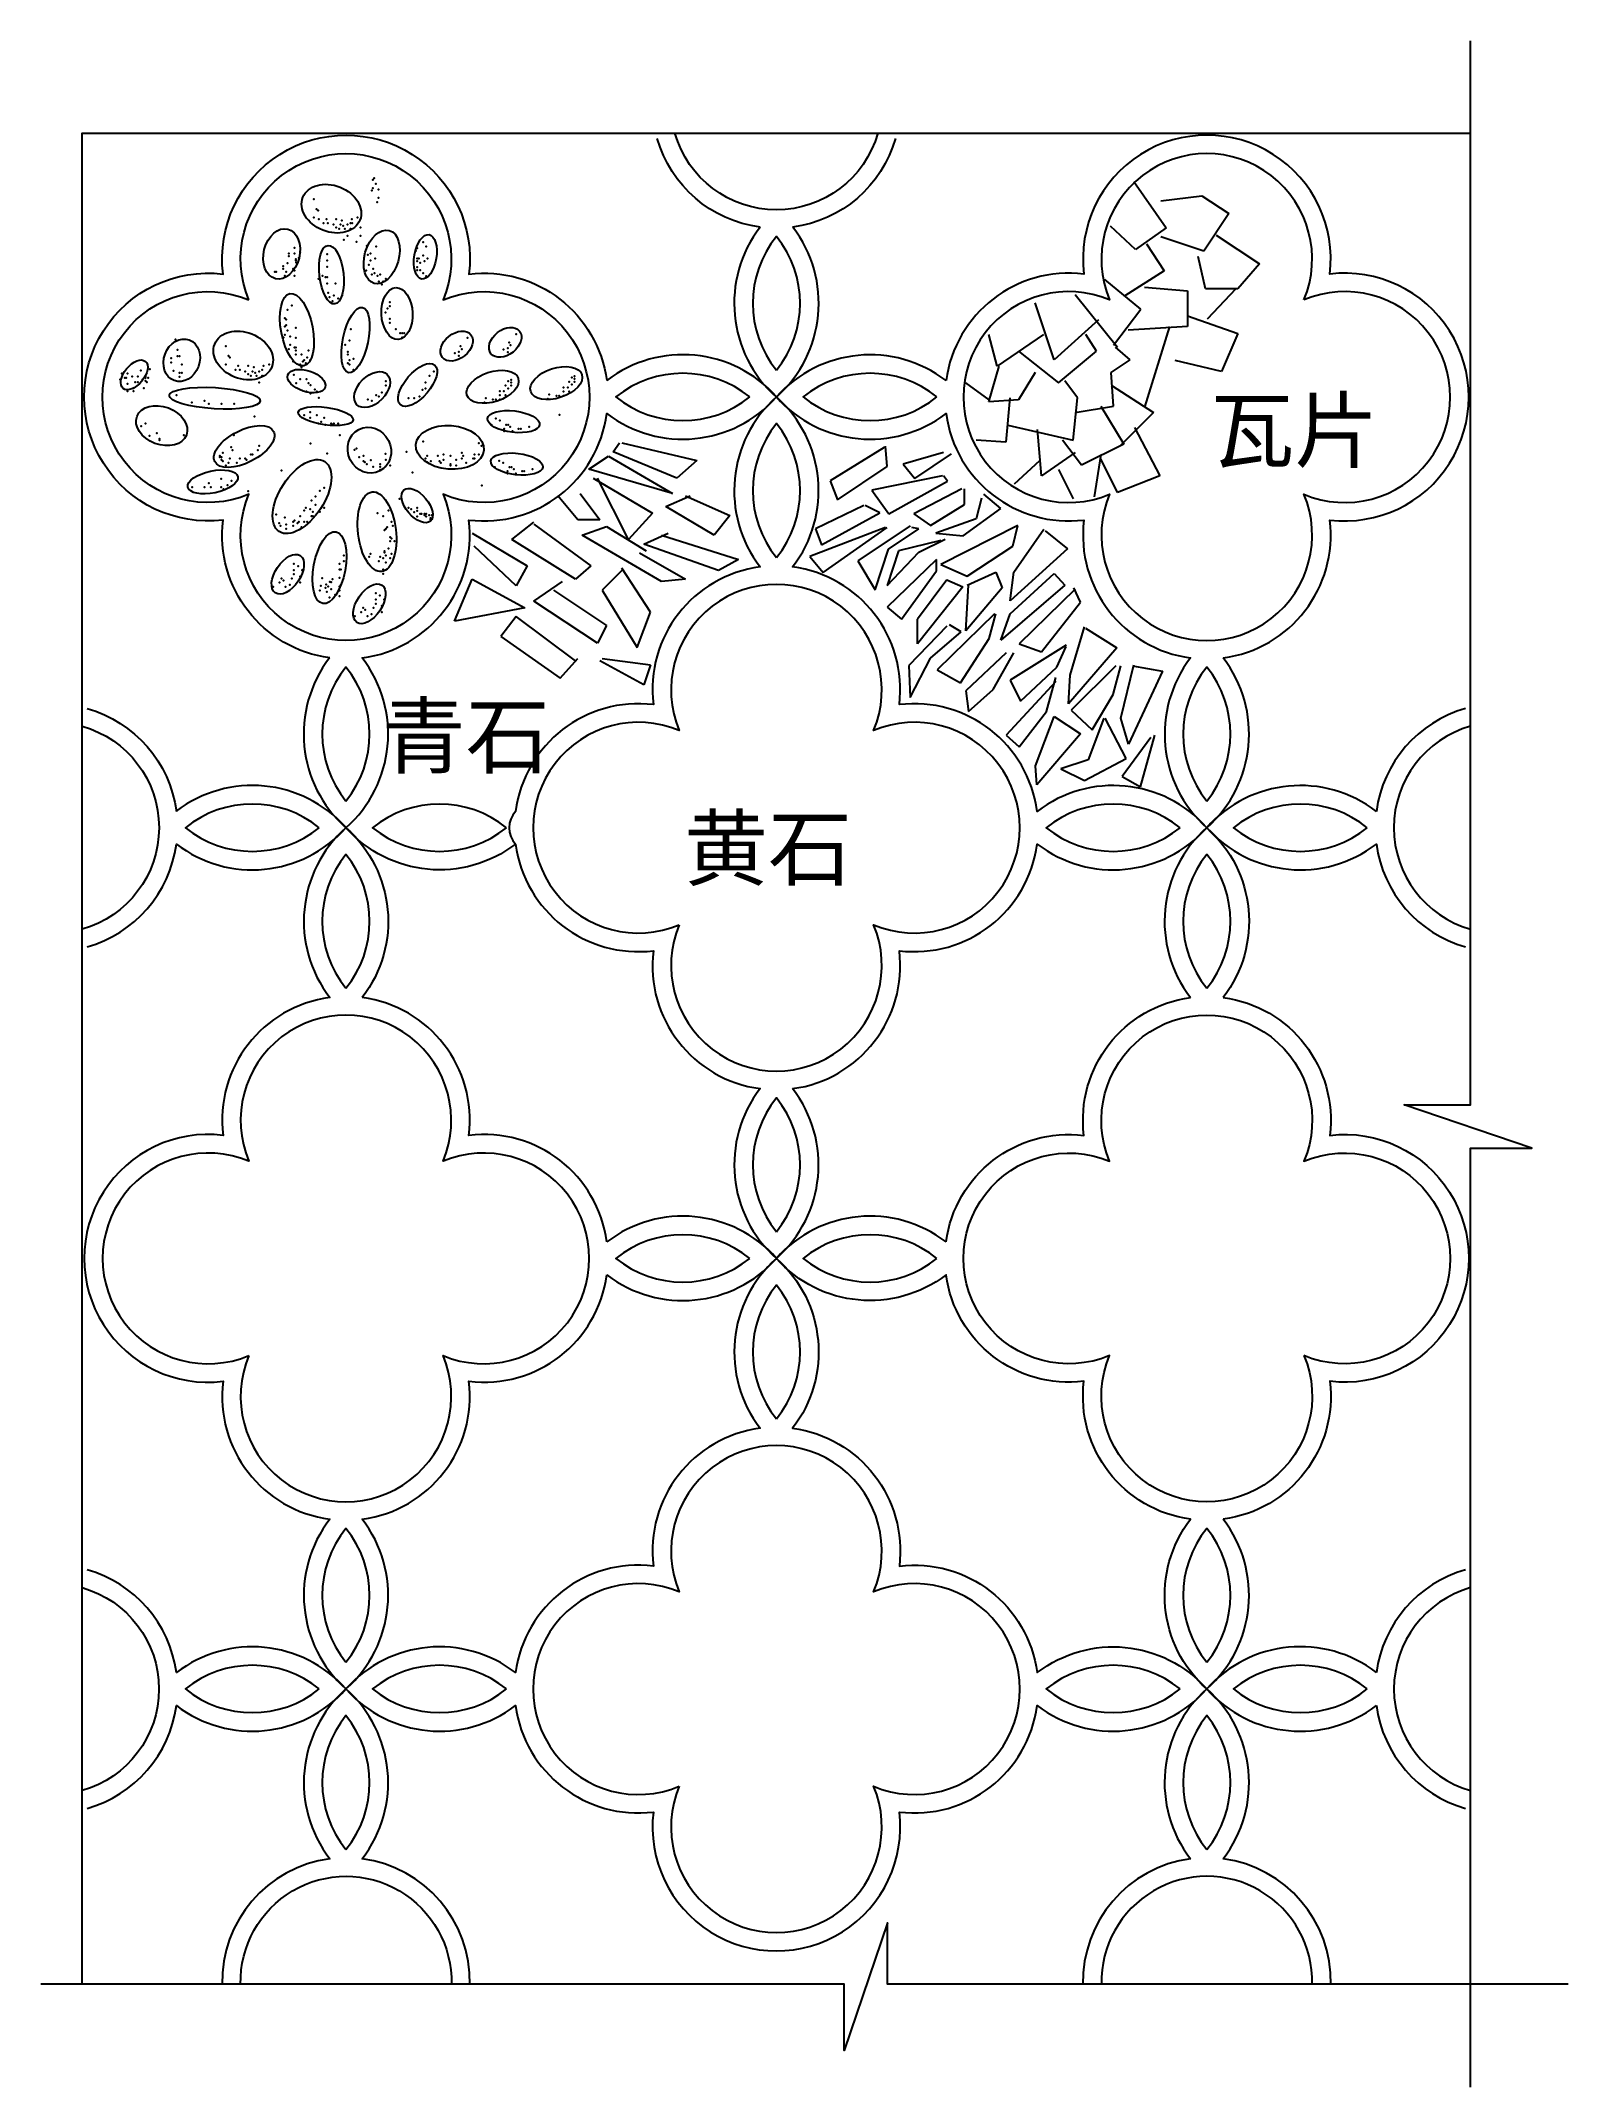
# Model space of a CAD drawing. Extents: x 1250 to 2240, y 3394 to 4721.
import ezdxf

# ---------------------------------------------------------------- set-up
doc = ezdxf.new("R2010")
doc.units = 0
doc.header["$LTSCALE"] = 10
doc.header["$MEASUREMENT"] = 0
for name, color, linetype in [('3', 3, 'CONTINUOUS'), ('4', 4, 'CONTINUOUS'), ('7', 7, 'CONTINUOUS'), ('BH', 3, 'CONTINUOUS'), ('TEXT', 3, 'CONTINUOUS')]:
    doc.layers.add(name, color=color, linetype=linetype)
doc.styles.add('HZ', font='')
doc.styles.get('HZ').set_extended_font_data('仿宋_GB2312')

msp = doc.modelspace()

# ---------------------------------------------------------------- linework, layer by layer
at = {"layer": '3'}
for points in [[(2176.8, 3394.4), (2176.8, 4003.2), (2216.4, 4003.2), (2133.7, 4031.3), (2176.8, 4031.3), (2176.8, 4721.2)], [(2240, 3461.1), (1798.7, 3461.1), (1798.7, 3500.8), (1770.6, 3418.1), (1770.6, 3461.1), (1249.6, 3461.1)], [(2240, 3461.1), (1798.7, 3461.1), (1798.7, 3500.8), (1770.6, 3418.1), (1770.6, 3461.1), (1249.6, 3461.1)], [(2240, 3461.1), (1798.7, 3461.1), (1798.7, 3500.8), (1770.6, 3418.1), (1770.6, 3461.1), (1249.6, 3461.1)]]:
    msp.add_lwpolyline(points, dxfattribs=at)
at = {"layer": '4'}
msp.add_lwpolyline([(1276.4, 3461.1), (1276.4, 4661.3), (2176.8, 4661.3)], dxfattribs=at)
at = {"layer": '7'}
for points in [[(1436.9, 4321.1, -0.411199), (1367.7, 4410.5, -1.129412), (1367.7, 4570, -1.129412), (1527.2, 4570, -0.410919), (1616.6, 4500.9)], [(1716, 4600.4, -0.298856), (1649.3, 4658)], [(1792.3, 4661.3, -0.754956), (1660.8, 4661.3, -0.754956)], [(1803.8, 4658, -0.298856), (1737.1, 4600.4, -0.298856)], [(2016.3, 4321.1, 0.411199), (2085.5, 4410.5, 1.129412), (2085.5, 4570, 1.129412), (1926, 4570, 0.410919), (1836.6, 4500.9)], [(1836.6, 4500.9, 0.393765), (1726.6, 4490.3, 0.393765), (1836.6, 4479.6, 0.410919), (1926, 4410.5, 0.411199), (1995.2, 4321.1, 0.39421), (2005.7, 4211, 0.393765), (1895.7, 4221.6, 0.410919), (1806.3, 4290.8, 0.411199), (1737.1, 4380.1, 0.39421), (1726.6, 4490.3)], [(1279.6, 4288.3, -0.299048), (1337.4, 4221.6, -0.299048)], [(2173.5, 4288.3, 0.299048), (2115.7, 4221.6, 0.299048)], [(1276.4, 4276.8, -0.75626), (1276.4, 4145.2, -0.75626)], [(2176.8, 4276.8, 0.75626), (2176.8, 4145.2, 0.75626)], [(2115.7, 4221.6, 0.393765), (2005.7, 4211, 0.393765), (2115.7, 4200.4, 0.299048), (2173.5, 4133.7)], [(1447.4, 4211, 0.39421), (1436.9, 4100.9, 0.411199), (1367.7, 4011.5, 1.129412), (1367.7, 3852, 0.411199), (1436.9, 3762.6, 0.39421), (1447.4, 3652.5, 0.393765), (1337.4, 3663.1, 0.299048), (1279.6, 3729.8)], [(1279.6, 4133.7, 0.299048), (1337.4, 4200.4, 0.393765), (1447.4, 4211, -0.39421), (1458, 4100.9)], [(1737.1, 4041.8, 0.411199), (1806.3, 4131.2, 0.410919), (1895.7, 4200.4, 0.393765), (2005.7, 4211, -0.39421), (2016.3, 4100.9)], [(1557.4, 4200.4, 0.410919), (1646.8, 4131.2, 0.411199), (1716, 4041.8, 0.39421), (1726.6, 3931.7, 0.39421), (1737.1, 4041.8)], [(1616.6, 3942.4, 0.410919), (1527.2, 4011.5, 0.411199), (1458, 4100.9)], [(1836.6, 3942.4, -0.410919), (1926, 4011.5, -0.411199), (1995.2, 4100.9)], [(2016.3, 4100.9, -0.411199), (2085.5, 4011.5, -1.129412), (2085.5, 3852, -0.411199), (2016.3, 3762.6, -0.411199)], [(1527.7, 3460.9, 0.382633), (1458, 3542.4, 0.39421), (1447.4, 3652.5, 0.393765), (1557.4, 3641.8, 0.410919), (1646.8, 3572.7, 1.129412), (1806.3, 3572.7, 0.410919), (1895.7, 3641.8, 0.393765), (2005.7, 3652.5, -0.39421), (1995.2, 3762.6, -0.411199), (1926, 3852, -0.410919), (1836.6, 3921.1, -0.393765), (1726.6, 3931.7, -0.39421), (1737.1, 3821.6, -0.411199), (1806.3, 3732.2, -0.410919), (1895.7, 3663.1, -0.393765), (2005.7, 3652.5, 0.39421), (2016.3, 3762.6)], [(2173.5, 3729.8, 0.299048), (2115.7, 3663.1, 0.299048)], [(1276.4, 3718.2, -0.75626), (1276.4, 3586.7, -0.75626)], [(2176.8, 3718.2, 0.75626), (2176.8, 3586.7, 0.75626)], [(1279.6, 3575.1, 0.299048), (1337.4, 3641.8, 0.393765), (1447.4, 3652.5, 0.39421), (1436.9, 3542.4, 0.382633), (1367.1, 3460.9)], [(2115.7, 3641.8, 0.299048), (2173.5, 3575.1)], [(1379.1, 3461.1, -1.02295), (1515.8, 3461.1, -1.02295)], [(1995.2, 3542.4, 0.382633), (1925.4, 3460.9)], [(2074.1, 3461.1, 1.02295), (1937.4, 3461.1, 1.02295)], [(2086.1, 3460.9, 0.382633), (2016.3, 3542.4, 0.382633)]]:
    msp.add_lwpolyline(points, format="xyb", dxfattribs=at)
for points in [[(1384.4, 4553.3, -1.504775), (1510.4, 4553.3, -1.504775), (1510.4, 4427.2, -1.504775), (1384.4, 4427.2, -1.504775)], [(2068.7, 4553.3, 1.504775), (1942.7, 4553.3, 1.504775), (1942.7, 4427.2, 1.504775), (2068.7, 4427.2, 1.504775)], [(1726.6, 4507.6, 0.353612), (1726.6, 4594.4, 0.353612)], [(1709.3, 4490.3, 0.353612), (1622.5, 4490.3, 0.353612)], [(1830.7, 4490.3, 0.353612), (1743.9, 4490.3, 0.353612)], [(1557.4, 4200.4, -0.393765), (1447.4, 4211, 0.39421), (1458, 4321.1, 0.411199), (1527.2, 4410.5, 0.410919), (1616.6, 4479.6, 0.393765), (1726.6, 4490.3, 0.39421), (1716, 4380.1, 0.411199), (1646.8, 4290.8, 0.410919), (1557.4, 4221.6, 0.393765)], [(1726.6, 4386.1, 0.353612), (1726.6, 4473, 0.353612)], [(1663.6, 4148, 1.504775), (1789.6, 4148, 1.504775), (1789.6, 4274, 1.504775), (1663.6, 4274, 1.504775)], [(1447.4, 4228.3, 0.353612), (1447.4, 4315.1, 0.353612)], [(2005.7, 4228.3, 0.353612), (2005.7, 4315.1, 0.353612)], [(1430.1, 4211, 0.353612), (1343.3, 4211, 0.353612)], [(1551.5, 4211, 0.353612), (1464.7, 4211, 0.353612)], [(1988.4, 4211, 0.353612), (1901.6, 4211, 0.353612)], [(2109.8, 4211, 0.353612), (2023, 4211, 0.353612)], [(1447.4, 4106.9, 0.353612), (1447.4, 4193.7, 0.353612)], [(2005.7, 4106.9, 0.353612), (2005.7, 4193.7, 0.353612)], [(1384.4, 3868.7, 1.504775), (1510.4, 3868.7, 1.504775), (1510.4, 3994.7, 1.504775), (1384.4, 3994.7, 1.504775)], [(2068.7, 3868.7, -1.504775), (1942.7, 3868.7, -1.504775), (1942.7, 3994.7, -1.504775), (2068.7, 3994.7, -1.504775)], [(1726.6, 3949, 0.353612), (1726.6, 4035.8, 0.353612)], [(1709.3, 3931.7, 0.353612), (1622.5, 3931.7, 0.353612)], [(1830.7, 3931.7, 0.353612), (1743.9, 3931.7, 0.353612)], [(1616.6, 3921.1, 0.393765), (1726.6, 3931.7, 0.39421), (1716, 3821.6, 0.411199), (1646.8, 3732.2, 0.410919), (1557.4, 3663.1, 0.393765), (1447.4, 3652.5, 0.39421), (1458, 3762.6, 0.411199), (1527.2, 3852, 0.410919)], [(1726.6, 3827.6, 0.353612), (1726.6, 3914.4, 0.353612)], [(1663.6, 3589.4, 1.504775), (1789.6, 3589.4, 1.504775), (1789.6, 3715.5, 1.504775), (1663.6, 3715.5, 1.504775)], [(1447.4, 3669.8, 0.353612), (1447.4, 3756.6, 0.353612)], [(2005.7, 3669.8, 0.353612), (2005.7, 3756.6, 0.353612)], [(1430.1, 3652.5, 0.353612), (1343.3, 3652.5, 0.353612)], [(1551.5, 3652.5, 0.353612), (1464.7, 3652.5, 0.353612)], [(1988.4, 3652.5, 0.353612), (1901.6, 3652.5, 0.353612)], [(2109.8, 3652.5, 0.353612), (2023, 3652.5, 0.353612)], [(1447.4, 3548.4, 0.353612), (1447.4, 3635.2, 0.353612)], [(2005.7, 3548.4, 0.353612), (2005.7, 3635.2, 0.353612)]]:
    msp.add_lwpolyline(points, format="xyb", close=True, dxfattribs=at)
for centre, start, end in [((1780.3, 4551), 142.4443, 228.5038), ((1672.9, 4551), 311.4962, 37.5557), ((1665.9, 4436.6), 41.4962, 127.4674), ((1501.1, 4271.7), 142.4443, 228.5038), ((1952, 4271.7), 311.4962, 37.5557), ((1386.7, 4157.3), 41.4962, 127.4674), ((2059.4, 4150.3), 131.4962, 217.5557), ((1665.9, 3878), 41.4962, 127.4674), ((1787.3, 3878), 52.5326, 138.5038), ((2066.4, 3598.8), 52.5326, 138.5038), ((2059.4, 3591.8), 131.4962, 217.5557), ((2066.4, 3706.2), 221.4962, 307.4674), ((1952, 3591.8), 322.4443, 48.5038)]:
    msp.add_arc(centre, 81.1, start, end, dxfattribs=at)
at = {"layer": 'BH'}
for p, q in [((1958.3, 4630.1), (1979.3, 4599.9)), ((1975.8, 4617.4), (2002.5, 4620.8)), ((2002.5, 4620.8), (2020, 4609.2)), ((2020, 4609.2), (2003.7, 4584.8)), ((1959.5, 4586), (1943.2, 4601.1)), ((1979.3, 4599.9), (1959.5, 4586)), ((2003.7, 4584.8), (1975.8, 4594.1)), ((2011.8, 4595.3), (2039.8, 4576.7)), ((1966.5, 4589.5), (1978.1, 4572)), ((2004.9, 4560.4), (2000.2, 4581.3)), ((1962.9, 4547.2), (1939.6, 4566.4)), ((1978.1, 4572), (1952.5, 4555.8)), ((2039.8, 4576.7), (2025.8, 4560.4)), ((1906.7, 4514.4), (1894.4, 4551.3)), ((1920.4, 4556.8), (1947.8, 4522.6)), ((1965.3, 4561.6), (1993.2, 4559.2)), ((1993.2, 4559.2), (1993.2, 4536)), ((2025.8, 4560.4), (2004.9, 4560.4)), ((2024.6, 4560.4), (2006, 4540.7)), ((1935.5, 4540.4), (1906.7, 4514.4)), ((1945.1, 4524), (1962.9, 4547.2)), ((1993.2, 4543), (2025.8, 4531.4)), ((1869.8, 4510.3), (1864.3, 4530.8)), ((1899.9, 4530.8), (1869.8, 4510.3)), ((1934.1, 4519.9), (1927.3, 4530.8)), ((1993.2, 4536), (1954.8, 4533.7)), ((1981.6, 4536), (1965.3, 4483.7)), ((2025.8, 4531.4), (2015.3, 4506.9)), ((1883.5, 4519.9), (1909.5, 4499.4)), ((1909.5, 4499.4), (1934.1, 4519.9)), ((1943.7, 4506.2), (1956, 4514.4)), ((1956, 4514.4), (1946.4, 4522.6)), ((2015.3, 4506.9), (1985.1, 4513.9)), ((1849.2, 4499.4), (1864.3, 4488.4)), ((1864.3, 4487.1), (1871.1, 4510.3)), ((1894.4, 4506.2), (1883.5, 4488.4)), ((1921.8, 4489.8), (1913.6, 4500.7)), ((1945.1, 4484.3), (1943.7, 4506.2)), ((1943.7, 4498), (1971.1, 4480.2)), ((1883.5, 4488.4), (1864.3, 4487.1)), ((1878, 4489.8), (1875.3, 4461.1)), ((1919.1, 4462.4), (1921.8, 4489.8)), ((1876.6, 4472), (1919.1, 4462.4)), ((1920.4, 4480.2), (1945.1, 4484.3)), ((1936.9, 4484.3), (1951.9, 4459.7)), ((1971.1, 4480.2), (1949.2, 4458.3)), ((1620.6, 4454.8), (1624.9, 4460.5)), ((1626.3, 4460.5), (1674.9, 4449.1)), ((1798.3, 4445.3), (1797.3, 4458.5)), ((1875.3, 4461.1), (1856.1, 4462.4)), ((1898.5, 4439.2), (1895.8, 4469.3)), ((1924.5, 4446), (1912.2, 4462.4)), ((1951.9, 4459.7), (1924.5, 4446)), ((1958.8, 4470.6), (1975.2, 4439.2)), ((1604.9, 4443.4), (1617.7, 4452)), ((1617.7, 4452), (1659.2, 4427.7)), ((1662, 4437.7), (1620.6, 4454.8)), ((1674.9, 4449.1), (1662, 4437.7)), ((1796.4, 4457.6), (1761.5, 4435.9)), ((1766.2, 4423.6), (1798.3, 4445.3)), ((1835, 4454.3), (1808.8, 4446.7)), ((1808.8, 4446.7), (1816.4, 4437.4)), ((1816.4, 4437.4), (1840.1, 4453.4)), ((1897.2, 4448.8), (1880.7, 4433.7)), ((1920.4, 4454.2), (1898.5, 4439.2)), ((1936.9, 4452.9), (1932.7, 4425.5)), ((1947.8, 4428.3), (1936.9, 4450.1)), ((1659.2, 4427.7), (1604.9, 4443.4)), ((1607.7, 4437.7), (1646.3, 4414.9)), ((1630.6, 4397.8), (1610.6, 4437.7)), ((1761.5, 4435.9), (1766.2, 4423.6)), ((1834.2, 4439.1), (1788.5, 4429.8)), ((1799.5, 4414.6), (1837.5, 4435.7)), ((1837.5, 4435.7), (1835, 4439.1)), ((1909.5, 4443.3), (1919.1, 4424.2)), ((1975.2, 4439.2), (1947.8, 4428.3)), ((1597.7, 4410.6), (1584.9, 4426.3)), ((1599.2, 4427.7), (1612, 4410.6)), ((1654.9, 4419.2), (1670.6, 4426.3)), ((1686.3, 4400.6), (1654.9, 4419.2)), ((1667.7, 4426.3), (1696.3, 4413.5)), ((1783.2, 4419.9), (1752, 4404.8)), ((1793.6, 4415.2), (1784.1, 4419.9)), ((1788.5, 4429.8), (1799.5, 4414.6)), ((1846.8, 4430.7), (1815.6, 4414.6)), ((1826.5, 4407), (1848.5, 4420.5)), ((1848.5, 4420.5), (1848.5, 4430.7)), ((1859.5, 4424.7), (1856.1, 4411.2)), ((1872.2, 4418), (1861.2, 4427.3)), ((1554.9, 4397.8), (1569.2, 4409.2)), ((1569.2, 4407.8), (1606.3, 4380.7)), ((1612, 4410.6), (1597.7, 4410.6)), ((1600.6, 4400.6), (1616.3, 4406.3)), ((1616.3, 4406.3), (1642, 4390.6)), ((1646.3, 4414.9), (1630.6, 4397.8)), ((1696.3, 4413.5), (1686.3, 4400.6)), ((1797.3, 4405.7), (1748.3, 4386.9)), ((1755.8, 4394.4), (1793.6, 4415.2)), ((1756.8, 4376.5), (1798.3, 4405.7)), ((1813.4, 4406.7), (1779.4, 4384.1)), ((1819, 4404.8), (1814.3, 4405.7)), ((1815.6, 4414.6), (1826.5, 4407)), ((1856.1, 4411.2), (1829.9, 4402)), ((1883.2, 4407), (1833.3, 4381.7)), ((1847.7, 4400.3), (1872.2, 4418)), ((1879.8, 4393.5), (1883.2, 4407)), ((1529.2, 4402), (1564.9, 4380.7)), ((1557.8, 4367.8), (1530.6, 4393.5)), ((1596.3, 4372.1), (1554.9, 4397.8)), ((1652, 4370.7), (1600.6, 4400.6)), ((1640.6, 4394.9), (1656.3, 4402)), ((1689.1, 4377.8), (1640.6, 4394.9)), ((1652, 4400.6), (1702, 4384.9)), ((1752, 4404.8), (1755.8, 4394.4)), ((1799.2, 4391.6), (1819, 4404.8)), ((1833.2, 4397.2), (1805.8, 4390.6)), ((1819, 4389.7), (1836, 4398.2)), ((1829.9, 4402), (1847.7, 4400.3)), ((1850.2, 4374.1), (1879.8, 4393.5)), ((1915.3, 4391.8), (1878.1, 4358.1)), ((1880.6, 4376.6), (1900.1, 4404.5)), ((1900.9, 4403.6), (1915.3, 4391.8)), ((1564.9, 4380.7), (1557.8, 4367.8)), ((1606.3, 4380.7), (1596.3, 4372.1)), ((1644.9, 4350.7), (1626.3, 4379.2)), ((1637.7, 4389.2), (1667.7, 4372.1)), ((1702, 4384.9), (1689.1, 4377.8)), ((1748.3, 4386.9), (1756.8, 4376.5)), ((1779.4, 4384.1), (1790.7, 4365.2)), ((1790.7, 4365.2), (1799.2, 4391.6)), ((1805.8, 4390.6), (1798.3, 4368)), ((1798.3, 4368), (1819, 4389.7)), ((1830.4, 4385), (1798.3, 4353.9)), ((1830.4, 4377.5), (1830.4, 4385)), ((1833.3, 4381.7), (1850.2, 4374.1)), ((1517.8, 4345), (1529.2, 4372.1)), ((1529.2, 4372.1), (1563.5, 4353.6)), ((1569.2, 4357.8), (1587.8, 4370.7)), ((1626.3, 4377.8), (1613.5, 4365)), ((1667.7, 4372.1), (1652, 4370.7)), ((1807.7, 4346.3), (1830.4, 4377.5)), ((1837, 4371.8), (1818.1, 4346.3)), ((1847.4, 4367.1), (1818.1, 4330.3)), ((1837, 4371.8), (1847.4, 4367.1)), ((1849.4, 4338.6), (1851.1, 4368.2)), ((1873, 4366.5), (1849.4, 4338.6)), ((1850.2, 4368.2), (1868.8, 4376.6)), ((1868.8, 4376.6), (1873, 4366.5)), ((1913.6, 4368.2), (1872.2, 4332.7)), ((1878.1, 4358.1), (1880.6, 4376.6)), ((1878.1, 4349.6), (1906.8, 4375.8)), ((1920.4, 4365.7), (1884, 4330.2)), ((1906.8, 4375.8), (1913.6, 4368.2)), ((1923.7, 4357.2), (1919.5, 4366.5)), ((1563.5, 4353.6), (1517.8, 4345)), ((1610.6, 4330.7), (1569.2, 4357.8)), ((1582, 4365), (1616.3, 4342.1)), ((1613.5, 4365), (1636.3, 4327.9)), ((1798.3, 4353.9), (1807.7, 4346.3)), ((1898.4, 4325.1), (1923.7, 4357.2)), ((1557.8, 4347.9), (1547.8, 4335)), ((1596.3, 4319.3), (1557.8, 4347.9)), ((1616.3, 4342.1), (1610.6, 4330.7)), ((1636.3, 4327.9), (1644.9, 4350.7)), ((1837, 4341.6), (1812.4, 4316.2)), ((1818.1, 4330.3), (1818.1, 4346.3)), ((1868, 4349.6), (1830.8, 4313.3)), ((1846.4, 4337.9), (1838.9, 4342.6)), ((1864.6, 4333.6), (1868.8, 4349.6)), ((1872.2, 4332.7), (1878.1, 4349.6)), ((1917, 4309.9), (1926.3, 4341.2)), ((1927.1, 4340.3), (1947.4, 4327.7)), ((1547.8, 4335), (1586.3, 4307.9)), ((1826.6, 4320.9), (1846.4, 4337.9)), ((1846, 4304.9), (1864.6, 4333.6)), ((1914.4, 4329.4), (1878.1, 4306.6)), ((1884, 4330.2), (1898.4, 4325.1)), ((1908.5, 4315), (1914.4, 4328.5)), ((1947.4, 4327.7), (1916.1, 4291.4)), ((1586.3, 4307.9), (1597.7, 4320.8)), ((1640.6, 4303.6), (1612, 4319.3)), ((1613.5, 4320.8), (1644.9, 4316.5)), ((1644.9, 4316.5), (1640.6, 4303.6)), ((1812.4, 4316.2), (1813.4, 4295.4)), ((1813.4, 4295.4), (1826.6, 4320.9)), ((1830.8, 4313.3), (1846, 4304.9)), ((1875.6, 4324.3), (1849.4, 4299.8)), ((1867.1, 4300.7), (1880.6, 4324.3)), ((1884.9, 4293.1), (1908.5, 4315)), ((1946.6, 4315.9), (1917.8, 4287.2)), ((1944.9, 4297.3), (1949.9, 4315.9)), ((1949.9, 4282.1), (1958.4, 4316.7)), ((1977, 4312.5), (1955, 4265.2)), ((1957.6, 4315.9), (1977, 4312.5)), ((1849.4, 4299.8), (1851.1, 4286.3)), ((1851.1, 4286.3), (1867.1, 4300.7)), ((1907.7, 4305.7), (1875.6, 4271.1)), ((1878.1, 4306.6), (1884.9, 4293.1)), ((1901.8, 4286.3), (1907.7, 4308.3)), ((1916.1, 4291.4), (1917, 4309.9)), ((1884, 4263.5), (1901.8, 4286.3)), ((1917.8, 4287.2), (1931.4, 4274.5)), ((1931.4, 4274.5), (1944.9, 4297.3)), ((1894.5, 4251.1), (1906.8, 4283.2)), ((1906.8, 4283.2), (1923.8, 4271.9)), ((1939, 4282.1), (1928.8, 4255.1)), ((1953.3, 4255.9), (1939.8, 4282.1)), ((1955, 4265.2), (1949.9, 4282.1)), ((1875.6, 4271.1), (1884, 4263.5)), ((1923.8, 4271.9), (1895.5, 4238.9)), ((1969.4, 4269.4), (1950.8, 4244.1)), ((1962.6, 4237.4), (1971.9, 4271.1)), ((1895.5, 4238.9), (1894.5, 4251.1)), ((1928.8, 4255.1), (1911.1, 4249.2)), ((1911.1, 4249.2), (1926.3, 4241.6)), ((1926.3, 4241.6), (1953.3, 4255.9)), ((1950.8, 4244.1), (1962.6, 4237.4))]:
    msp.add_line(p, q, dxfattribs=at)
for centre, major_axis, ratio in [((1438, 4612.4), (-18.5, 7.4), 0.755064), ((1405.7, 4583.1), (4, 16.1), 0.700514), ((1470.6, 4581.1), (4.9, 17.2), 0.618064), ((1498.9, 4581.2), (2.4, 14.4), 0.488846), ((1438, 4569.6), (-2.2, 19), 0.408937), ((1415.6, 4533.9), (-4.5, 23.4), 0.431278), ((1480.5, 4544.4), (-0.7, 16.8), 0.600853), ((1453.6, 4527.2), (4.5, 21.2), 0.37496), ((1340.9, 4514.1), (-4.9, -13.2), 0.819182), ((1380.8, 4517.2), (-18.5, 7.4), 0.755064), ((1519.2, 4523.3), (-9.23, -7.37), 0.685028), ((1550.7, 4525.7), (-9.23, -7.37), 0.685028), ((1310.1, 4504.6), (-7.23, -8.8), 0.55938), ((1493.9, 4498.1), (-11.1, -12.9), 0.470266), ((1583.8, 4499.3), (-16.6, -5.5), 0.555155), ((1421.8, 4500.6), (-12.1, 4), 0.536905), ((1464.4, 4495.1), (9.84, 9.83), 0.637223), ((1542.5, 4496.9), (-16.6, -5.5), 0.555155), ((1327.9, 4471.7), (-16, 6.1), 0.717751), ((1362.3, 4489.5), (-29.5, 1.8), 0.23219), ((1434.3, 4477.9), (-17.8, 2.5), 0.314923), ((1381.4, 4458.2), (-19.1, -9.8), 0.490789), ((1462.6, 4455.8), (6.8, -13.5), 0.917063), ((1514.8, 4457.6), (-22.1, 1.8), 0.639017), ((1556.1, 4474.3), (-16.9, 2), 0.408779), ((1418.9, 4425.7), (14.8, 22.7), 0.531478), ((1558.2, 4446.8), (-16.9, 2), 0.408779), ((1361.1, 4435.2), (-16.2, -3.4), 0.433399), ((1493.6, 4419.9), (-8.6, 10.1), 0.537795), ((1467.5, 4402.9), (-3.1, 25.8), 0.473435), ((1436.7, 4379.6), (4.3, 23.3), 0.433863), ((1409.7, 4375.3), (8.1, 12.1), 0.555181), ((1462.6, 4356.2), (8.1, 12.1), 0.555181)]:
    msp.add_ellipse(centre, major_axis=major_axis, ratio=ratio, dxfattribs=at)
for p in [(1464.9, 4631.2), (1465.8, 4632.1), (1426.6, 4618.5), (1464.2, 4624.1), (1464.9, 4625.7), (1466.7, 4628.5), (1468.5, 4624.8), (1468.5, 4619.4), (1426.6, 4606.6), (1428.4, 4612.1), (1429.3, 4611.2), (1429.9, 4605.7), (1434.8, 4605.7), (1441.1, 4605.7), (1444.8, 4604.8), (1451.2, 4605.7), (1454.8, 4606.6), (1467.6, 4616.6), (1432.9, 4603), (1435.7, 4603), (1439.3, 4602.1), (1441.1, 4600.2), (1443, 4599.3), (1443.9, 4602.1), (1445.7, 4601.2), (1446.1, 4592.2), (1446.6, 4599.3), (1448.4, 4602.1), (1448.4, 4594.8), (1450.3, 4603), (1450.3, 4599.3), (1451.5, 4603), (1454.2, 4590.9), (1456.9, 4600.3), (1456.9, 4594.9), (1410.4, 4583.4), (1410.4, 4581.5), (1414, 4587), (1414, 4583.4), (1415, 4579.7), (1415, 4578.8), (1416.8, 4580.6), (1417.7, 4584.3), (1435.3, 4582.8), (1435.3, 4578.7), (1460.9, 4588.2), (1461.5, 4582.5), (1463.3, 4583.4), (1463.3, 4578.8), (1466.3, 4580.1), (1466.9, 4587.9), (1492.7, 4585), (1493.6, 4586.9), (1493.6, 4580.2), (1493.6, 4578.3), (1494.6, 4580.2), (1497.5, 4590.7), (1497.5, 4582.1), (1498.4, 4578.3), (1499.4, 4587.9), (1500.3, 4580.2), (1401.3, 4571.5), (1402.2, 4571.5), (1406.7, 4575.2), (1406.7, 4573.3), (1407.7, 4568.8), (1408.6, 4571.5), (1409.5, 4577), (1413.1, 4573.3), (1414, 4572.4), (1414, 4568.8), (1415.1, 4577.4), (1429.5, 4567), (1432.3, 4568.8), (1434.1, 4567.9), (1435.3, 4574.7), (1435.3, 4568), (1435.3, 4568), (1460.6, 4572.4), (1462.3, 4576), (1464.2, 4569.7), (1465.1, 4573.3), (1466, 4570.6), (1467.8, 4568.8), (1468.8, 4565.2), (1469.7, 4569.7), (1471.5, 4565.2), (1473.3, 4567), (1493.6, 4574.5), (1493.6, 4572.6), (1495.6, 4577.3), (1495.6, 4572.6), (1497.5, 4570.6), (1499.4, 4568.7), (1435.3, 4563.9), (1435.9, 4557.9), (1435.9, 4557.9), (1436.8, 4555.1), (1438.7, 4552.4), (1439.6, 4556), (1440.7, 4563.9), (1442.3, 4554.2), (1445, 4556), (1470.6, 4563.3), (1475.8, 4551.8), (1407.7, 4541.5), (1408.6, 4540.6), (1409.5, 4546.9), (1412.2, 4549.7), (1473.1, 4545), (1474.4, 4547.7), (1475.8, 4549.1), (1475.8, 4541), (1475.8, 4538.3), (1475.8, 4538.3), (1336.8, 4527.5), (1407, 4528.9), (1407.7, 4536), (1407.7, 4530.5), (1408.6, 4536.9), (1409.5, 4533.3), (1411.3, 4529.6), (1415, 4535.1), (1415, 4528.7), (1449.6, 4526.9), (1450.5, 4534.2), (1479.8, 4534.3), (1482.5, 4531.6), (1483.9, 4531.6), (1483.9, 4528.9), (1485.2, 4531.6), (1526.2, 4528.7), (1553.2, 4525.7), (1557.8, 4531.1), (1334.1, 4515.4), (1334.1, 4512.7), (1338.2, 4520.8), (1338.2, 4516.7), (1339.5, 4516.7), (1340.9, 4511.4), (1369.4, 4523.3), (1369.4, 4511.4), (1371.2, 4516.9), (1372.1, 4516), (1397.6, 4511.4), (1410.4, 4521.4), (1411.3, 4524.2), (1413.1, 4513.2), (1414, 4522.3), (1415, 4522.3), (1415, 4520.5), (1415, 4517.8), (1417.7, 4511.4), (1418.6, 4517.8), (1419.5, 4513.2), (1420.4, 4514.1), (1421.3, 4512.3), (1422.3, 4516), (1423.2, 4520.5), (1424.1, 4514.1), (1446.9, 4524.2), (1448.7, 4519.6), (1448.7, 4517.8), (1448.7, 4512.3), (1449.6, 4514.1), (1449.6, 4511.4), (1452.3, 4515.1), (1518, 4518.7), (1520.7, 4519.6), (1520.7, 4516.9), (1521.7, 4523.3), (1522.6, 4521.4), (1549.6, 4521.1), (1552.3, 4522), (1552.3, 4519.3), (1554.1, 4523.9), (1301, 4501.7), (1302, 4505.6), (1303.9, 4502.7), (1304.8, 4502.7), (1305.8, 4505.6), (1305.8, 4498.9), (1308.7, 4503.6), (1310.6, 4499.8), (1312.5, 4503.6), (1312.5, 4499.8), (1314.4, 4507.5), (1315.4, 4501.7), (1317.3, 4503.6), (1317.3, 4502.7), (1317.3, 4500.8), (1318.3, 4499.8), (1319.2, 4502.7), (1320.2, 4508.4), (1335.5, 4507.3), (1339.5, 4506), (1339.5, 4503.3), (1340.9, 4506), (1375.7, 4507.8), (1377.6, 4510.5), (1378.5, 4507.8), (1382.1, 4506.9), (1383.9, 4510.5), (1383.9, 4505), (1385.8, 4504.1), (1386.7, 4506.9), (1387.6, 4509.6), (1388.5, 4505.9), (1389.4, 4504.1), (1391.2, 4506.9), (1391.2, 4499.6), (1393.1, 4507.8), (1393.1, 4504.1), (1394, 4510.5), (1413.7, 4504.6), (1415.1, 4499.2), (1417.8, 4501.9), (1418.6, 4509.6), (1421.8, 4501.9), (1423.2, 4499.2), (1452.3, 4507.8), (1454.2, 4508.7), (1473.3, 4500.5), (1498.9, 4499.6), (1501.6, 4504.1), (1504.3, 4506.9), (1552.7, 4500.5), (1554.5, 4501.4), (1554.5, 4499.6), (1592.1, 4500.2), (1593.9, 4502.9), (1593.9, 4498.4), (1595.7, 4503.8), (1595.7, 4502), (1595.7, 4500.2), (1305.8, 4494.1), (1309.6, 4496), (1309.6, 4494.1), (1316.3, 4496), (1337.4, 4491.4), (1347.5, 4486.8), (1355.7, 4487.7), (1358.4, 4485.9), (1366.6, 4485.9), (1374.8, 4485.9), (1421.8, 4493.8), (1424.5, 4497.9), (1424.5, 4492.5), (1427.2, 4495.2), (1428.6, 4493.8), (1429.9, 4489.8), (1461.5, 4488.6), (1464.2, 4487.7), (1466.9, 4491.4), (1468.8, 4490.5), (1470.6, 4493.2), (1473.3, 4497.8), (1487.9, 4489.6), (1491.6, 4489.6), (1495.2, 4490.5), (1497, 4495), (1498.9, 4495.9), (1537.2, 4486.8), (1538.1, 4489.6), (1538.1, 4489.6), (1542.6, 4488.6), (1544.5, 4488.6), (1547.2, 4494.1), (1547.2, 4491.4), (1547.2, 4488.6), (1549.9, 4494.1), (1550.8, 4497.8), (1550.8, 4491.4), (1552.7, 4495.9), (1554.5, 4497.8), (1578.4, 4489.2), (1579.3, 4492), (1579.3, 4492), (1583.9, 4491.1), (1585.7, 4491.1), (1588.4, 4496.5), (1588.4, 4493.8), (1588.4, 4491.1), (1591.2, 4496.5), (1592.1, 4493.8), (1317.4, 4473.2), (1388.1, 4477.7), (1420.4, 4478.6), (1424.1, 4480.4), (1424.1, 4476.8), (1428.6, 4478.6), (1429.5, 4473.2), (1431.4, 4474.1), (1433.2, 4476.8), (1434.1, 4472.2), (1437.8, 4473.2), (1438.7, 4472.2), (1439.6, 4473.2), (1442.3, 4473.2), (1541.9, 4472.3), (1544.6, 4476.3), (1547.3, 4475), (1551.3, 4472.3), (1552.7, 4472.3), (1585.9, 4478.7), (1314.6, 4471.3), (1320.1, 4465), (1324.7, 4466.8), (1326.5, 4463.1), (1326.5, 4462.2), (1342.2, 4465.5), (1374.6, 4465.5), (1391.2, 4458.6), (1424.5, 4460.2), (1443.4, 4465.5), (1497.4, 4461.5), (1533.5, 4460.4), (1535.3, 4458.6), (1550, 4469.6), (1550, 4468.2), (1554, 4470.9), (1555.4, 4468.2), (1559.4, 4469.6), (1560.8, 4469.6), (1566.2, 4470.9), (1365.7, 4452.2), (1365.7, 4451.3), (1366.6, 4451.3), (1366.6, 4449.5), (1367.5, 4454), (1367.5, 4448.6), (1369.4, 4445.8), (1371.2, 4447.7), (1372.1, 4450.4), (1373, 4457.7), (1373.9, 4455.9), (1376.7, 4447.7), (1378.5, 4450.4), (1382.1, 4450.4), (1383, 4449.5), (1385.8, 4453.1), (1386.7, 4453.1), (1390.3, 4455.9), (1435.3, 4453.7), (1452.9, 4456.1), (1454.2, 4456.8), (1456, 4451.3), (1458.7, 4452.2), (1458.7, 4448.6), (1459.6, 4448), (1460.9, 4446.7), (1463.6, 4449.4), (1465.1, 4444.9), (1469.7, 4446.7), (1469.7, 4444.9), (1473.1, 4453.4), (1473.1, 4445.3), (1473.3, 4449.5), (1476.1, 4445.8), (1486.6, 4454.8), (1498.9, 4450.4), (1500.1, 4452.1), (1500.1, 4448), (1502.5, 4448.6), (1507.1, 4452.2), (1508, 4448.6), (1508.9, 4447.7), (1510.7, 4453.1), (1510.7, 4449.5), (1515.3, 4452.2), (1515.3, 4446.7), (1515.3, 4445.8), (1518.9, 4449.5), (1518.9, 4445.8), (1522.6, 4454), (1522.6, 4450.4), (1523.5, 4452.2), (1525.3, 4447.7), (1529.9, 4450.4), (1530.8, 4453.1), (1530.8, 4450.4), (1533.5, 4453.1), (1546.7, 4448.8), (1549.4, 4447.5), (1347.6, 4431.9), (1355.7, 4431.9), (1358.4, 4434.5), (1359.8, 4431.9), (1366.5, 4437.2), (1366.5, 4431.9), (1370.5, 4433.2), (1373.2, 4435.9), (1405.6, 4442.6), (1469.7, 4443.1), (1490.6, 4441.3), (1535.6, 4432.9), (1544, 4444.8), (1552.1, 4442.1), (1552.1, 4440.7), (1553.5, 4444.8), (1554.8, 4444.8), (1556.2, 4443.4), (1557.5, 4440.7), (1561.6, 4442.1), (1562.9, 4442.1), (1568.3, 4443.4), (1367.9, 4430.5), (1384, 4429.2), (1421.3, 4418.5), (1425, 4423.1), (1427.7, 4425.8), (1427.7, 4420.3), (1430.5, 4429.4), (1433.2, 4431.3), (1433.2, 4418.5), (1482.1, 4424.2), (1487.9, 4418.5), (1493.6, 4418.5), (1402.2, 4414), (1404, 4408.5), (1404.9, 4406.7), (1407.7, 4412.1), (1408.6, 4407.6), (1413.1, 4409.4), (1413.1, 4406.7), (1414, 4410.3), (1415.9, 4408.5), (1416.8, 4409.4), (1417.7, 4413), (1418.6, 4405.8), (1420.4, 4416.7), (1420.4, 4409.4), (1422.3, 4409.4), (1424.1, 4417.6), (1425, 4413), (1425.9, 4415.8), (1425.9, 4413), (1430.5, 4415.8), (1467.8, 4414.9), (1471.5, 4413), (1474.2, 4405.8), (1475.1, 4416.7), (1477, 4409.4), (1477.9, 4406.7), (1489.8, 4417.5), (1491.7, 4415.6), (1491.7, 4415.6), (1493.6, 4416.5), (1493.6, 4412.7), (1495.6, 4414.6), (1496.5, 4414.6), (1498.4, 4414.6), (1498.4, 4413.7), (1499.4, 4414.6), (1499.4, 4412.7), (1501.3, 4413.7), (1502.3, 4411.8), (1502.3, 4410.8), (1503.2, 4413.7), (1408.6, 4404.8), (1472.4, 4403.9), (1473.3, 4404.8), (1475.1, 4392.1), (1476.1, 4399.4), (1476.1, 4396.7), (1477, 4398.5), (1478.8, 4396.7), (1413.7, 4382), (1416.4, 4380.6), (1443.2, 4382.1), (1446, 4387.5), (1446, 4383.9), (1462.4, 4386.6), (1463.3, 4388.5), (1468.8, 4383.9), (1469.7, 4386.6), (1471.5, 4385.7), (1472.4, 4390.3), (1472.4, 4389.4), (1473.3, 4387.5), (1473.3, 4383), (1476.1, 4385.7), (1477, 4388.5), (1400.2, 4367.2), (1404.3, 4369.9), (1405.6, 4372.6), (1407, 4371.2), (1408.3, 4367.2), (1411, 4368.5), (1412.4, 4372.6), (1412.4, 4372.6), (1413.7, 4378), (1413.7, 4375.3), (1417.8, 4373.9), (1417.8, 4369.9), (1419.1, 4378), (1431.1, 4367.9), (1432, 4372.8), (1432, 4372.8), (1434.1, 4366.6), (1434.5, 4368.7), (1435.9, 4367.5), (1436.9, 4370.4), (1437.8, 4370.2), (1437.8, 4365.7), (1438.7, 4372.1), (1443.2, 4378.4), (1443.2, 4373), (1443.2, 4367.5), (1444.1, 4378.4), (1444.1, 4368.4), (1471.5, 4378.4), (1471.5, 4375.7), (1430.5, 4364.8), (1435, 4363.9), (1436.8, 4360.2), (1439.6, 4360.2), (1440.5, 4362), (1443.2, 4364.8), (1443.2, 4361.1), (1458.6, 4353.5), (1459.9, 4352.2), (1465.3, 4353.5), (1465.3, 4353.5), (1466.7, 4363), (1466.7, 4358.9), (1466.7, 4356.2), (1469.4, 4361.6), (1470.7, 4354.9), (1472.1, 4358.9), (1453.2, 4348.1), (1457.2, 4350.8), (1461.3, 4348.1), (1464, 4349.5), (1470.7, 4350.8)]:
    msp.add_point(p, dxfattribs=at)

# ---------------------------------------------------------------- texts
at = {"layer": 'TEXT', "style": 'HZ'}
for s, p in [('瓦片', (2008, 4448.7)), ('青石', (1470.5, 4250.5)), ('黄石', (1666.6, 4177.7))]:
    msp.add_text(s, height=40, dxfattribs=at).set_placement(p)

doc.saveas('drawing.dxf')
